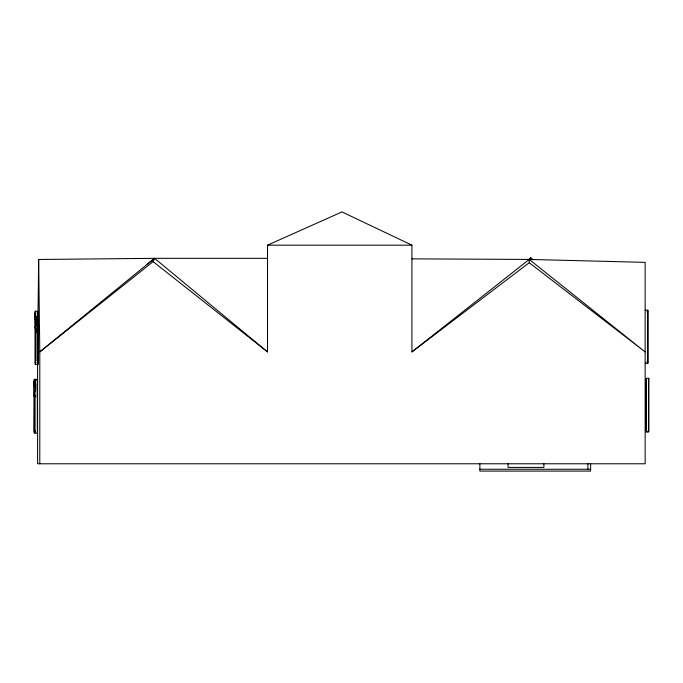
<?xml version="1.0" encoding="UTF-8"?>
<svg xmlns="http://www.w3.org/2000/svg" width="683" height="683" viewBox="0 0 683 683"><rect width="100%" height="100%" fill="white"/><g stroke="black" fill="none" stroke-linecap="round" stroke-linejoin="round"><path stroke-width="1.02" d="M34.15 396.345L34.159 390.872M34.671 397.054L34.671 391.572M35.149 328.284L35.157 322.803M37.249 326.346L37.283 325.125L37.292 325.911M37.309 324.826L37.224 319.849M37.249 323.819L37.232 320.745L37.275 322.453M37.232 317.638L37.241 318.415L37.249 315.836M37.599 328.284L37.599 322.803M34.159 388.909L34.15 432.459L34.355 394.808M34.688 391.829L34.688 387.748M35.166 323.05L35.157 320.839M37.608 320.839L37.599 364.398M34.176 389.395L34.176 385.306M34.696 390.104L34.696 386.006M35.175 321.334L35.166 318.97M37.224 320.865L37.3 322.76M37.275 319.029L37.224 320.549L37.258 318.355M37.3 324.348L37.292 325.757L37.275 324.348M37.275 324.007L37.275 321.821M37.642 321.941L37.71 311.277L37.778 321.941M34.184 387.748L34.193 383.726M35.183 319.678L35.175 317.236M37.3 324.98L37.283 324.51L37.283 361.136M37.275 323.844L37.283 322.171M37.232 319.653L37.258 318.654L37.241 319.098M37.3 325.953L37.3 325.176M37.65 320.566L37.71 315.204L37.206 315.204M35.192 318.141L35.192 315.657M34.713 386.911L34.713 384.427M35.379 317.245L35.396 315.666M35.396 318.141L35.431 313.062M37.3 325.595L37.292 326.602M37.283 324.903L37.275 324.51M34.201 384.794L34.21 382.326M35.2 316.724L35.209 314.257M34.722 385.494L34.731 383.026M37.258 328.788L37.232 332.937L37.215 325.082M37.907 324.288L38.649 259.472L154.571 258.336L267.531 258.336M35.217 315.461L35.226 313.053L36.19 313.027M35.422 315.469L35.465 311.277L35.516 316.733M35.516 381.797L34.782 381.797L34.739 384.239L34.782 380.047L37.232 380.047L37.3 392.136M35.234 314.368L35.26 311.277L37.907 311.277L37.983 323.375M34.261 379.338L34.235 382.437L34.261 379.338L36.711 379.338M37.249 319.482L37.258 318.748M37.266 318.193L37.241 316.186L37.249 318.056M37.283 324.98L37.3 323.366M37.283 321.753L37.241 320.976L37.249 321.497M39.785 463.774L39.785 351.916L153.112 261.623L154.571 258.336L267.531 351.916L267.531 245.171L341.97 211.918L411.926 245.171L411.926 351.916L529.24 262.716L529.24 259.429L530.751 257.773L533.218 259.805M147.11 264.304L154.571 258.336L39.785 351.916L38.649 259.472M528.258 259.753L530.751 257.773M411.926 351.916L529.24 259.429L645.145 262.357L645.145 463.774L37.591 463.774L37.591 364.696M267.531 245.171L411.926 245.171M645.187 310.21L648.073 310.202L648.073 363.322L645.623 363.322M646.903 311.952L647.638 311.952M37.138 360.385L37.983 360.393M646.903 361.324L647.638 361.324M35.166 362.391L36.088 362.391M645.187 363.33L647.638 363.33L647.638 310.21M646.109 382.907L646.605 382.907M646.109 428.079L646.605 428.079M34.688 431.161L35.414 431.161M479.876 469.255L590.616 469.255M411.926 258.866L529.24 259.429L645.145 351.916L529.24 262.716M153.112 261.623L267.531 351.916M37.241 318.893L37.275 317.936M37.907 315.213L37.975 321.949M37.71 315.204L37.77 320.566M37.232 383.974L37.3 390.719M35.465 313.027L35.507 315.469M35.26 311.277L35.285 314.368M34.782 380.047L34.807 383.137M37.224 315.683L37.241 316.972M35.294 313.053L35.303 315.461M34.816 381.823L34.842 385.494M35.311 314.257L35.32 316.724M34.312 382.326L34.329 386.202M37.249 317.791L37.258 319.268M35.533 315.666L35.533 318.141M35.328 315.657L35.328 318.141M34.85 384.427L34.85 386.911M34.329 383.726L34.338 387.748M37.3 322.402L37.3 324.007M37.283 323.341L37.3 323.844M35.345 317.236L35.337 319.678M34.867 386.006L34.867 390.104M37.309 322.922L37.309 323.529M37.258 317.279L37.258 317.706M37.275 320.395L37.258 322.043M37.224 327.78L37.232 360.385M35.354 318.97L35.345 321.334M34.876 387.748L34.876 391.829M34.355 387.039L34.355 391.12M37.813 320.839L37.778 360.385M35.362 320.839L35.371 364.398M34.363 388.909L34.372 396.345M38.017 322.811L38.026 328.292M37.813 322.803L37.821 364.398M37.241 321.975L37.283 325.56M37.334 391.572L37.343 397.054M35.371 322.803L35.371 328.284M34.893 391.572L34.893 397.054M648.551 378.971L648.551 432.091L646.109 432.091L646.109 378.971M590.616 463.774L590.616 471.082L479.876 471.082L479.876 463.774M587.918 463.774L587.918 469.255M543.89 463.774L543.89 467.428L508.067 467.428L508.067 463.774M37.983 324.818L38.026 364.406L35.149 364.398L35.166 326.739M37.3 393.587L37.343 433.167L34.671 433.167L34.688 395.517M34.876 395.517L34.893 433.167M34.227 381.123L34.218 383.53L34.295 381.123M648.85 378.271L646.4 378.271L646.4 431.391L648.85 431.391L648.85 378.271"/></g></svg>
